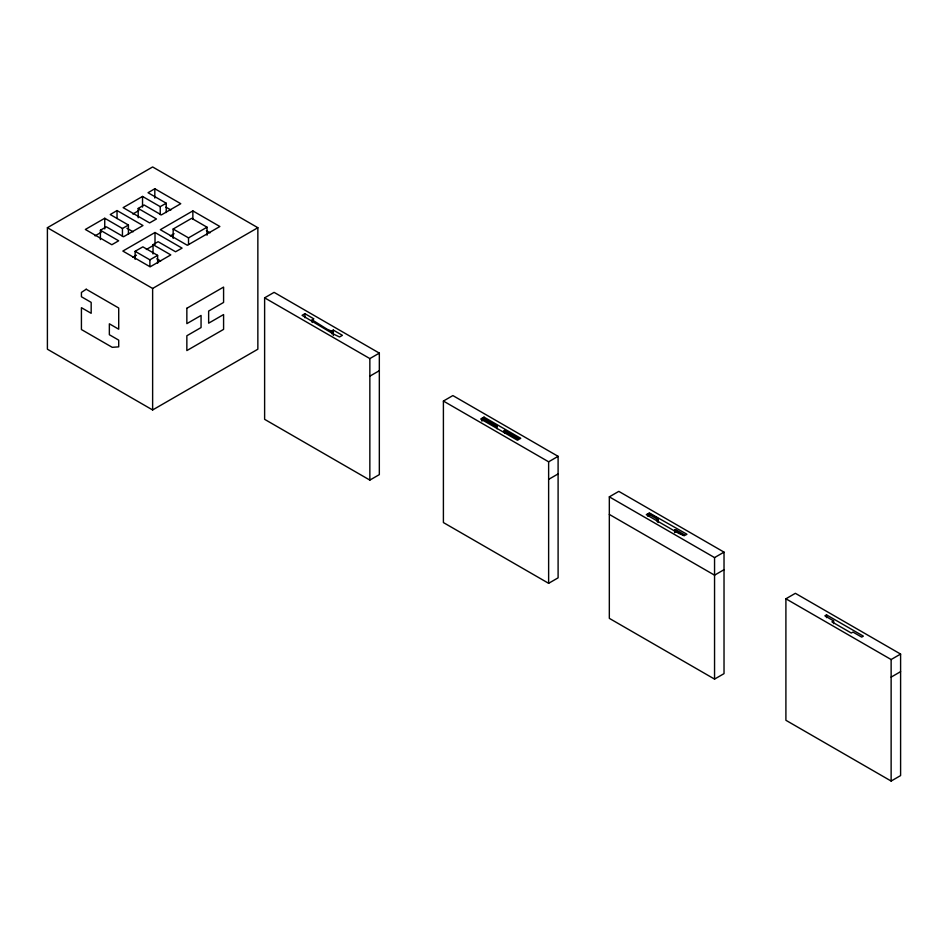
<?xml version="1.0" encoding="UTF-8"?>
<svg xmlns="http://www.w3.org/2000/svg" width="948" height="948" viewBox="0 0 948 948"><rect width="100%" height="100%" fill="white"/><g stroke="black" fill="none" stroke-linecap="round" stroke-linejoin="round"><path stroke-width="1.42" d="M312.165 319.855L313.824 318.836L304.924 313.693L302.068 315.34L333.72 334.182L339.55 336.978L342.406 335.331L333.317 330.082L331.456 331.065L327.084 329.205L312.165 319.855L312.165 322.498M100.405 239.571L100.405 230.246L106.354 226.821L123.548 236.751L142.982 225.529L117.031 210.551L110.252 214.544L128.418 225.032L128.418 234.357M138.195 217.756L138.195 208.43L144.143 204.993L161.35 214.923L180.772 203.713L154.82 188.735L148.042 192.728L166.22 203.216L166.22 212.542M47.4 227.71L152.628 166.955L257.856 227.71L257.856 349.208L152.628 409.963L47.4 349.208L47.4 227.71L152.628 288.453L257.856 227.71M128.418 225.032L122.446 228.48L104.742 218.265L85.344 229.463L111.828 244.738L118.666 240.792L100.405 230.246M166.22 203.216L160.236 206.664L142.532 196.437L123.133 207.636L149.618 222.922L156.456 218.976L138.195 208.43M95.049 235.851L101.104 232.343M132.839 214.023L138.894 210.527M153.043 244.643L158.126 241.704L175.558 251.765L182.087 248.127L155.01 232.497L122.849 251.066L150.139 266.826L170.794 254.894L153.043 244.643L153.043 253.969M192.859 210.906L160.319 229.7L187.337 245.295L219.877 226.513L192.859 210.906L192.859 218.905M173.164 238.339L173.164 229.013L191.662 218.324L207.031 227.2L207.031 235.187M135.126 259.302L135.126 251.315L142.864 246.847L157.629 255.368L157.629 263.366M132.756 257.346L136.465 255.202M146.359 249.49L152.545 245.911M170.332 235.91L174.088 233.741M135.126 251.315L149.891 259.835L157.629 255.368M173.164 229.013L188.522 237.877L207.031 227.2M264.622 297.838L274.102 292.363L379.33 353.118L379.33 474.628L369.85 480.091L264.622 419.336L264.622 297.838L369.85 358.581L379.33 353.118M369.85 376.166L379.33 370.692M443.403 401.051L452.871 395.577L558.099 456.332L558.099 577.842L548.631 583.316L443.403 522.561L443.403 401.051L548.631 461.806L558.099 456.332M497.013 428.769L497.013 426.007L496.077 426.553L481.868 418.364L480.719 419.028L517.442 440.228L518.603 439.564L503.661 430.937L504.609 430.392L519.551 439.019L520.748 438.332L484.013 417.12L482.816 417.807L482.816 420.568M548.631 479.38L558.099 473.917M609.327 496.847L618.795 491.372L724.023 552.127L724.023 673.637L714.555 679.1L609.327 618.357L609.327 496.847L714.555 557.59L724.023 552.127M658.161 522.502L658.161 518.627L657.308 519.113L647.934 513.709L646.287 514.657L678.804 533.428L684.385 535.727L674.632 530.098L674.632 532.681M648.788 515.795L649.309 512.915L686.933 534.257L685.226 535.241L675.486 529.612L674.632 530.098M724.023 569.701L714.555 575.175L609.327 514.42M785.904 598.792L795.372 593.318L900.6 654.073L900.6 775.582L891.132 781.045L785.904 720.29L785.904 598.792L891.132 659.535L900.6 654.073M833.588 620.881L831.906 621.841L851.304 633.039L852.975 632.079L861.696 637.103L863.355 636.144L826.526 614.885L824.867 615.845L833.588 620.881L833.588 623.618M891.132 677.121L900.6 671.646M331.587 331.065L331.658 333.755M165.947 207.138L170.889 209.994M206.368 230.696L210.053 232.829M648.788 513.212L658.161 518.627M482.816 417.807L497.013 426.007M126.913 228.243L133.099 231.81M156.847 258.828L160.65 261.02M891.132 659.535L891.132 781.045M826.526 614.885L826.526 617.622M714.555 557.59L714.555 679.1M675.486 529.612L675.486 532.195M657.308 519.113L657.308 521.696M647.934 513.709L647.934 516.293M548.631 461.806L548.631 583.316M504.609 430.392L504.609 433.153M484.013 417.12L484.013 419.881M481.868 418.364L481.868 421.113M369.85 358.581L369.85 480.091M333.317 330.082L333.317 335.509M304.924 313.693L304.924 317.77M188.522 237.877L188.522 244.537M160.236 206.664L160.236 214.651M155.01 232.497L155.01 244.489M154.82 188.735L154.82 198.049M152.628 288.453L152.628 409.963M149.891 259.835L149.891 266.495M142.532 196.437L142.532 207.091M122.446 228.48L122.446 236.479M117.031 210.551L117.031 218.538M104.742 218.265L104.742 228.918M186.851 308.278L186.851 323.647L201.059 315.447L201.059 327.558L186.851 335.758L186.851 350.582L223.586 329.383L223.586 314.558L208.643 323.185L208.643 311.062L223.586 302.436L223.586 287.078L186.851 308.278M86.209 289.235L81.421 292.422L81.421 296.748L91.174 302.376L91.174 313.302L81.421 307.685L81.421 329.537L112.255 347.335L118.713 346.849L118.713 340.142L109.352 334.727L109.352 323.801L118.713 329.205L118.713 308.005L86.209 289.235"/></g></svg>
